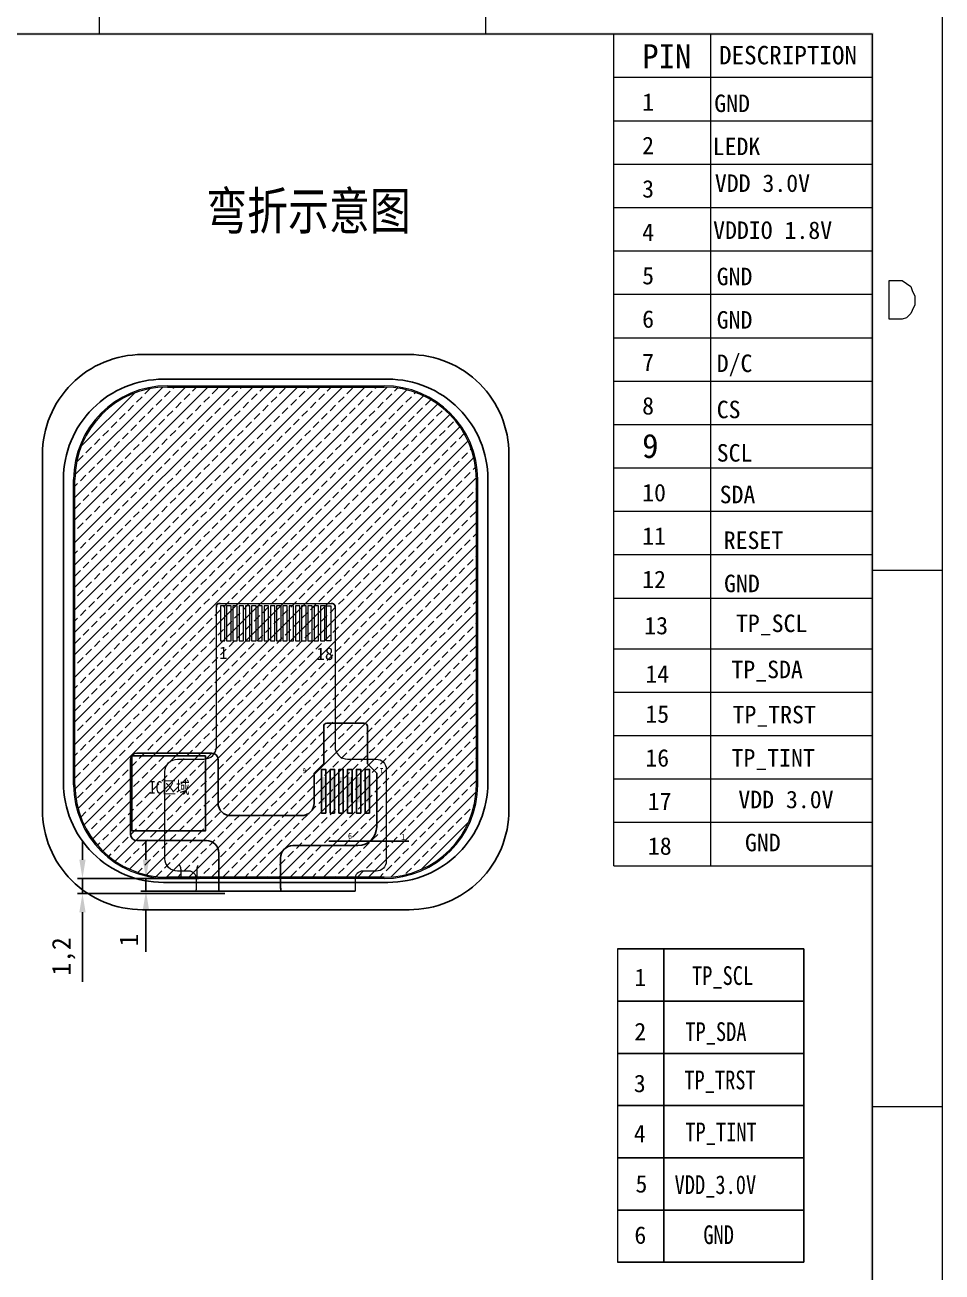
# Model space of a CAD drawing. Extents: x -128 to 4168, y -1774 to 38.
# Drawn here: x 2154 to 2227.4, y -901.2 to -801.4 of the extents above; entities that cross this region are included whole.
import ezdxf

# ---------------------------------------------------------------- set-up
doc = ezdxf.new("R2010")
doc.units = 0
doc.header["$LTSCALE"] = 16.335
for name, color, linetype, lineweight in [('6 BLU-FPCA', 2, 'Continuous', 5), ('BL', 6, 'Continuous', 13), ('BL-HOU', 7, 'Continuous', 13), ('dim', 3, 'Continuous', 13), ('DWG', 7, 'Continuous', 18), ('LCD', 4, 'Continuous', 9)]:
    doc.layers.add(name, color=color, linetype=linetype, lineweight=lineweight)
for name, color, linetype in [('COVER LENS', 6, 'Continuous'), ('DIM（标注）', 3, 'Continuous'), ('FPC', 30, 'Continuous'), ('KEEPOUTLAYER', 6, 'Continuous'), ('LCD-FPC', 6, 'Continuous'), ('sensor', 3, 'Continuous')]:
    doc.layers.add(name, color=color, linetype=linetype)
doc.styles.get("Standard").update_dxf_attribs({"font": '', "width": 0.8})
doc.styles.add('style1', font='')
doc.styles.add('宋体', font='')
doc.styles.get('Standard').set_extended_font_data('NSimSun')
doc.styles.get('style1').set_extended_font_data('宋体')
doc.styles.get('宋体').set_extended_font_data('SimSun')
doc.dimstyles.new('ISO-25', dxfattribs={"dimtxt": 1.6, "dimasz": 1.2, "dimexe": 0.4, "dimexo": 0.2, "dimtad": 1, "dimtxsty": 'style1', "dimcen": 1, "dimadec": 0, "dimazin": 0, "dimtfac": 1, "dimtmove": 0, "dimatfit": 3, "dimfxl": 0.4, "dimarcsym": 0})

# ---------------------------------------------------------------- blocks, each defined once
blk = doc.blocks.new('*D855')
at = {"layer": 'Defpoints', "color": 0}
for p in [(2168.108, -869.675), (2163.701, -870.675), (2168.108, -870.675)]:
    blk.add_point(p, dxfattribs=at)
at = {"layer": 'DIM（标注）', "color": 3, "lineweight": -2}
for p, q in [((2163.701, -868.175), (2163.701, -866.675)), ((2163.701, -869.675), (2163.701, -870.675)), ((2163.701, -872.175), (2163.701, -875.533))]:
    blk.add_line(p, q, dxfattribs=at)
at = {"layer": 'DIM（标注）', "color": 0, "lineweight": -2}
for p, q in [((2167.908, -869.675), (2163.301, -869.675)), ((2167.908, -870.675), (2163.301, -870.675))]:
    blk.add_line(p, q, dxfattribs=at)
at = {"layer": 'DIM（标注）', "color": 3}
for points in [[(2163.451, -868.175), (2163.951, -868.175), (2163.701, -869.675)], [(2163.451, -872.175), (2163.951, -872.175), (2163.701, -870.675)]]:
    blk.add_solid(points, dxfattribs=at)
at = {"layer": 'DIM（标注）', "color": 0, "insert": (2162.326, -874.604), "char_height": 1.5, "attachment_point": 5, "rotation": 90, "style": 'style1'}
blk.add_mtext('1', dxfattribs=at)
blk = doc.blocks.new('*D856')
at = {"layer": 'Defpoints', "color": 0}
for p in [(2168.108, -869.675), (2158.619, -870.875), (2170.209, -870.875)]:
    blk.add_point(p, dxfattribs=at)
at = {"layer": 'DIM（标注）', "color": 3, "lineweight": -2}
for p, q in [((2158.619, -868.175), (2158.619, -866.675)), ((2158.619, -869.675), (2158.619, -870.875)), ((2158.619, -872.375), (2158.619, -877.95))]:
    blk.add_line(p, q, dxfattribs=at)
at = {"layer": 'DIM（标注）', "color": 0, "lineweight": -2}
for p, q in [((2167.908, -869.675), (2158.219, -869.675)), ((2170.009, -870.875), (2158.219, -870.875))]:
    blk.add_line(p, q, dxfattribs=at)
at = {"layer": 'DIM（标注）', "color": 3}
for points in [[(2158.369, -868.175), (2158.869, -868.175), (2158.619, -869.675)], [(2158.369, -872.375), (2158.869, -872.375), (2158.619, -870.875)]]:
    blk.add_solid(points, dxfattribs=at)
at = {"layer": 'DIM（标注）', "color": 0, "insert": (2157.119, -875.912), "char_height": 1.5, "attachment_point": 5, "rotation": 90, "style": 'style1'}
blk.add_mtext('1,2', dxfattribs=at)

msp = doc.modelspace()

# ---------------------------------------------------------------- hatches: boundary and pattern name
h = msp.add_hatch(color=256)
h.paths.add_polyline_path([(2181.238, -861.567), (2181.588, -861.567), (2181.588, -863.567), (2181.238, -863.567)])
h.paths.add_polyline_path([(2180.888, -863.567), (2180.538, -863.567), (2180.538, -861.567), (2180.888, -861.567)])
h.paths.add_polyline_path([(2180.188, -863.567), (2179.838, -863.567), (2179.838, -861.567), (2180.188, -861.567)])
h.paths.add_polyline_path([(2179.138, -861.567), (2179.488, -861.567), (2179.488, -863.567), (2179.138, -863.567)])
h.paths.add_polyline_path([(2178.438, -861.567), (2178.788, -861.567), (2178.788, -863.567), (2178.438, -863.567)])
h.paths.add_polyline_path([(2178.088, -863.567), (2177.738, -863.567), (2177.738, -861.567), (2178.088, -861.567)])
h = msp.add_hatch(color=256)
h.paths.add_polyline_path([(2181.243, -861.541), (2181.593, -861.541), (2181.593, -863.541), (2181.243, -863.541)])
h.paths.add_polyline_path([(2180.893, -863.541), (2180.543, -863.541), (2180.543, -861.541), (2180.893, -861.541)])
h.paths.add_polyline_path([(2180.193, -863.541), (2179.843, -863.541), (2179.843, -861.541), (2180.193, -861.541)])
h.paths.add_polyline_path([(2179.143, -861.541), (2179.493, -861.541), (2179.493, -863.541), (2179.143, -863.541)])
h.paths.add_polyline_path([(2178.443, -861.541), (2178.793, -861.541), (2178.793, -863.541), (2178.443, -863.541)])
h.paths.add_polyline_path([(2178.093, -863.541), (2177.743, -863.541), (2177.743, -861.541), (2178.093, -861.541)])
at = {"layer": 'BL-HOU'}
h = msp.add_hatch(color=7, dxfattribs=at)
h.dxf.hatch_style = 2
h.paths.add_polyline_path([(2221.71, -802.205), (2221.938, -801.976), (1974.418, -802.205)])
h = msp.add_hatch(color=7, dxfattribs=at)
h.dxf.hatch_style = 2
h.paths.add_polyline_path([(2221.938, -801.976), (1974.418, -802.205), (1974.418, -801.976)])
h = msp.add_hatch(color=7, dxfattribs=at)
h.dxf.hatch_style = 2
h.paths.add_polyline_path([(2221.71, -802.205), (2221.938, -801.976), (2197.06, -802.205)])
h = msp.add_hatch(color=7, dxfattribs=at)
h.dxf.hatch_style = 2
h.paths.add_polyline_path([(2221.938, -801.976), (2197.06, -802.205), (2197.06, -801.976)])
h = msp.add_hatch(color=7, dxfattribs=at)
h.dxf.hatch_style = 2
h.paths.add_polyline_path([(2221.938, -948.731), (2221.71, -802.205), (2221.938, -801.976)])
h = msp.add_hatch(color=7, dxfattribs=at)
h.dxf.hatch_style = 2
h.paths.add_polyline_path([(2221.938, -973.837), (2221.71, -802.205), (2221.938, -801.976)])
h = msp.add_hatch(color=7, dxfattribs=at)
h.dxf.hatch_style = 2
h.paths.add_polyline_path([(2221.71, -948.731), (2221.938, -948.731), (2221.71, -802.205)])
h = msp.add_hatch(color=7, dxfattribs=at)
h.dxf.hatch_style = 2
h.paths.add_polyline_path([(2221.71, -973.609), (2221.938, -973.837), (2221.71, -802.205)])
at = {"layer": 'dim', "lineweight": 5}
h = msp.add_hatch(dxfattribs=at)
h.set_pattern_fill('ANSI33', color=251, scale=0.2, style=0)
h.set_pattern_definition([(45, (459.608, -795.4225), (-0.8980256, 0.8980256), []), (45, (460.506, -795.4225), (-0.8980256, 0.8980256), [0.635, -0.3175])])
h.paths.add_polyline_path([(2190.152, -837.745, 0.414214), (2182.752, -830.345), (2165.412, -830.345, 0.414214), (2158.012, -837.745), (2158.012, -862.175, 0.414214), (2165.412, -869.575), (2182.752, -869.575, 0.414214), (2190.152, -862.175)])

# ---------------------------------------------------------------- linework, layer by layer
at = {"linetype": 'Continuous', "lineweight": 0}
for p, q in [((2208.919, -868.65), (2208.919, -802.09)), ((2201.134, -805.563), (2221.824, -805.563)), ((2201.134, -809.035), (2221.824, -809.035)), ((2201.134, -812.507), (2221.824, -812.507)), ((2201.134, -815.979), (2221.824, -815.979)), ((2201.134, -819.452), (2221.824, -819.452)), ((2201.134, -822.924), (2221.824, -822.924)), ((2201.134, -826.396), (2221.824, -826.396)), ((2201.134, -829.868), (2221.824, -829.868)), ((2201.134, -833.34), (2221.824, -833.34)), ((2201.134, -836.813), (2221.824, -836.813)), ((2201.134, -840.285), (2221.824, -840.285)), ((2201.134, -843.757), (2221.824, -843.757)), ((2201.134, -847.229), (2221.824, -847.229)), ((2201.134, -851.289), (2221.824, -851.289)), ((2201.134, -854.761), (2221.824, -854.761)), ((2201.134, -858.233), (2221.824, -858.233)), ((2201.134, -861.705), (2221.824, -861.705)), ((2201.134, -865.177), (2221.824, -865.177)), ((2201.134, -868.65), (2221.824, -868.65))]:
    msp.add_line(p, q, dxfattribs=at)
at = {"color": 0, "linetype": 'ByBlock'}
for p, q in [((2201.436, -875.312), (2216.347, -875.312)), ((2205.149, -900.384), (2205.149, -875.312)), ((2216.347, -875.312), (2216.347, -900.384)), ((2201.436, -879.491), (2216.347, -879.491)), ((2201.436, -883.669), (2216.347, -883.669)), ((2201.436, -887.848), (2216.347, -887.848)), ((2201.436, -892.027), (2216.347, -892.027)), ((2201.436, -896.205), (2216.347, -896.205)), ((2216.347, -900.384), (2201.436, -900.384))]:
    msp.add_line(p, q, dxfattribs=at)
at = {"linetype": 'Continuous', "lineweight": 0}
msp.add_lwpolyline([(2201.134, -868.65), (2201.134, -802.09), (2221.824, -802.09), (2221.824, -868.65)], dxfattribs=at)
at = {"color": 5}
msp.add_lwpolyline([(2162.558, -865.868), (2162.558, -859.868), (2168.458, -859.868), (2168.458, -865.868)], close=True, dxfattribs=at)
at = {"layer": '6 BLU-FPCA', "lineweight": 5}
for p, q in [((2166.499, -868.922), (2166.499, -869.675)), ((2167.779, -868.922), (2167.779, -869.675))]:
    msp.add_line(p, q, dxfattribs=at)
for centre, radius, start, end in [((2166.739, -868.247), 0.5, 217.01886, 219.15389), ((2166.739, -868.247), 0.5, 217.01886, 219.15389), ((2165.98, -868.925), 0.519, 0.3532, 44.37561), ((2168.297, -868.925), 0.519, 144.57704, 179.6468)]:
    msp.add_arc(centre, radius, start, end, dxfattribs=at)
at = {"layer": 'BL', "color": 0}
for p, q in [((2165.412, -830.245), (2182.752, -830.245)), ((2165.412, -830.345), (2182.752, -830.345)), ((2157.912, -862.175), (2157.912, -837.745)), ((2158.012, -862.175), (2158.012, -837.745)), ((2190.152, -862.175), (2190.152, -837.745)), ((2190.252, -862.175), (2190.252, -837.745)), ((2182.752, -869.575), (2165.412, -869.575)), ((2182.752, -869.675), (2165.412, -869.675))]:
    msp.add_line(p, q, dxfattribs=at)
for centre, radius, start, end in [((2165.412, -837.745), 7.5, 90, 180), ((2182.752, -837.745), 7.5, 0, 90), ((2165.412, -837.745), 7.4, 90, 180), ((2182.752, -837.745), 7.4, 0, 90), ((2165.412, -862.175), 7.5, 180, 270), ((2165.412, -862.175), 7.4, 180, 270), ((2182.752, -862.175), 7.5, 270, 0), ((2182.752, -862.175), 7.4, 270, 0)]:
    msp.add_arc(centre, radius, start, end, dxfattribs=at)
at = {"layer": 'BL-HOU', "color": 7, "lineweight": 0}
for p, q in [((2223.193, -824.914), (2223.193, -821.833)), ((2223.193, -821.833), (2224.22, -821.833)), ((2224.22, -821.833), (2224.562, -822.061)), ((2224.562, -822.061), (2224.905, -822.289)), ((2224.905, -822.289), (2225.019, -822.632)), ((2225.019, -822.632), (2225.247, -823.088)), ((2225.247, -823.088), (2225.247, -823.773)), ((2225.019, -824.229), (2224.905, -824.457)), ((2225.247, -823.773), (2225.019, -824.229)), ((2224.22, -824.914), (2223.193, -824.914)), ((2224.562, -824.8), (2224.22, -824.914)), ((2224.905, -824.457), (2224.562, -824.8)), ((2221.824, -844.999), (2227.415, -844.999)), ((2221.824, -887.907), (2227.415, -887.907))]:
    msp.add_line(p, q, dxfattribs=at)
for points in [[(1968.826, -796.499), (2227.415, -796.499), (2227.415, -979.314), (1968.826, -979.314)], [(1974.418, -802.09), (2221.824, -802.09), (2221.824, -973.723), (1974.418, -973.723)]]:
    msp.add_lwpolyline(points, close=True, dxfattribs=at)
for points in [[(2159.972, -802.09), (2159.972, -796.499)], [(2190.898, -802.09), (2190.898, -796.499)]]:
    msp.add_lwpolyline(points, dxfattribs=at)
at = {"layer": 'COVER LENS'}
msp.add_lwpolyline([(2155.414, -835.745, -0.414214), (2163.414, -827.745), (2184.754, -827.745, -0.414214), (2192.754, -835.745), (2192.754, -864.175, -0.414214), (2184.754, -872.175), (2163.414, -872.175, -0.414214), (2155.414, -864.175)], format="xyb", close=True, dxfattribs=at)
at = {"layer": 'DWG', "color": 0}
msp.add_line((2201.436, -875.312), (2201.436, -900.384), dxfattribs=at)
at = {"layer": 'DWG', "color": 30, "lineweight": 0}
for points in [[(2169.659, -850.655), (2170.009, -850.655), (2170.009, -847.855), (2169.659, -847.855)], [(2169.659, -850.655), (2170.009, -850.655), (2170.009, -847.855), (2169.659, -847.855)], [(2170.159, -850.655), (2170.509, -850.655), (2170.509, -847.855), (2170.159, -847.855)], [(2170.159, -850.655), (2170.509, -850.655), (2170.509, -847.855), (2170.159, -847.855)], [(2170.659, -850.655), (2171.009, -850.655), (2171.009, -847.855), (2170.659, -847.855)], [(2170.659, -850.655), (2171.009, -850.655), (2171.009, -847.855), (2170.659, -847.855)], [(2171.159, -850.655), (2171.509, -850.655), (2171.509, -847.855), (2171.159, -847.855)], [(2171.159, -850.655), (2171.509, -850.655), (2171.509, -847.855), (2171.159, -847.855)], [(2171.659, -850.655), (2172.009, -850.655), (2172.009, -847.855), (2171.659, -847.855)], [(2171.659, -850.655), (2172.009, -850.655), (2172.009, -847.855), (2171.659, -847.855)], [(2172.159, -850.655), (2172.509, -850.655), (2172.509, -847.855), (2172.159, -847.855)], [(2172.159, -850.655), (2172.509, -850.655), (2172.509, -847.855), (2172.159, -847.855)], [(2172.659, -850.655), (2173.009, -850.655), (2173.009, -847.855), (2172.659, -847.855)], [(2172.659, -850.655), (2173.009, -850.655), (2173.009, -847.855), (2172.659, -847.855)], [(2173.159, -850.655), (2173.509, -850.655), (2173.509, -847.855), (2173.159, -847.855)], [(2173.159, -850.655), (2173.509, -850.655), (2173.509, -847.855), (2173.159, -847.855)], [(2173.659, -850.655), (2174.009, -850.655), (2174.009, -847.855), (2173.659, -847.855)], [(2173.659, -850.655), (2174.009, -850.655), (2174.009, -847.855), (2173.659, -847.855)], [(2174.159, -850.655), (2174.509, -850.655), (2174.509, -847.855), (2174.159, -847.855)], [(2174.159, -850.655), (2174.509, -850.655), (2174.509, -847.855), (2174.159, -847.855)], [(2174.659, -850.655), (2175.009, -850.655), (2175.009, -847.855), (2174.659, -847.855)], [(2174.659, -850.655), (2175.009, -850.655), (2175.009, -847.855), (2174.659, -847.855)], [(2175.159, -850.655), (2175.509, -850.655), (2175.509, -847.855), (2175.159, -847.855)], [(2175.159, -850.655), (2175.509, -850.655), (2175.509, -847.855), (2175.159, -847.855)], [(2175.659, -850.655), (2176.009, -850.655), (2176.009, -847.855), (2175.659, -847.855)], [(2175.659, -850.655), (2176.009, -850.655), (2176.009, -847.855), (2175.659, -847.855)], [(2176.159, -850.655), (2176.509, -850.655), (2176.509, -847.855), (2176.159, -847.855)], [(2176.159, -850.655), (2176.509, -850.655), (2176.509, -847.855), (2176.159, -847.855)], [(2176.659, -850.655), (2177.009, -850.655), (2177.009, -847.855), (2176.659, -847.855)], [(2176.659, -850.655), (2177.009, -850.655), (2177.009, -847.855), (2176.659, -847.855)], [(2177.159, -850.655), (2177.509, -850.655), (2177.509, -847.855), (2177.159, -847.855)], [(2177.159, -850.655), (2177.509, -850.655), (2177.509, -847.855), (2177.159, -847.855)], [(2177.659, -850.655), (2178.009, -850.655), (2178.009, -847.855), (2177.659, -847.855)], [(2177.659, -850.655), (2178.009, -850.655), (2178.009, -847.855), (2177.659, -847.855)], [(2178.509, -849.605), (2178.509, -850.655), (2178.159, -850.655), (2178.159, -847.855), (2178.509, -847.855), (2178.509, -849.105), (2178.509, -849.105), (2178.509, -849.605)], [(2178.509, -849.605), (2178.509, -850.655), (2178.159, -850.655), (2178.159, -847.855), (2178.509, -847.855), (2178.509, -849.105), (2178.509, -849.105), (2178.509, -849.605)]]:
    msp.add_lwpolyline(points, close=True, dxfattribs=at)
at = {"layer": 'FPC', "color": 2}
for p, q in [((2177.738, -861.567), (2177.738, -863.567)), ((2177.743, -861.541), (2177.743, -863.541)), ((2178.088, -863.567), (2178.088, -861.567)), ((2178.093, -863.541), (2178.093, -861.541)), ((2178.438, -861.567), (2178.438, -863.567)), ((2178.443, -861.541), (2178.443, -863.541)), ((2178.788, -863.567), (2178.788, -861.567)), ((2178.793, -863.541), (2178.793, -861.541)), ((2179.138, -861.567), (2179.138, -863.567)), ((2179.143, -861.541), (2179.143, -863.541)), ((2179.488, -863.567), (2179.488, -861.567)), ((2179.493, -863.541), (2179.493, -861.541)), ((2179.838, -861.567), (2179.838, -863.567)), ((2179.843, -861.541), (2179.843, -863.541)), ((2180.188, -863.567), (2180.188, -861.567)), ((2180.193, -863.541), (2180.193, -861.541)), ((2180.538, -861.567), (2180.538, -863.567)), ((2180.543, -861.541), (2180.543, -863.541)), ((2180.888, -863.567), (2180.888, -861.567)), ((2180.893, -863.541), (2180.893, -861.541)), ((2181.238, -861.567), (2181.238, -863.567)), ((2181.243, -861.541), (2181.243, -863.541)), ((2181.588, -863.567), (2181.588, -861.567)), ((2181.593, -863.541), (2181.593, -861.541))]:
    msp.add_line(p, q, dxfattribs=at)
at = {"layer": 'FPC', "color": 0}
msp.add_line((2178.335, -866.698), (2184.735, -866.698), dxfattribs=at)
at = {"layer": 'KEEPOUTLAYER', "color": 2}
for p, q in [((2181.174, -857.241), (2178.174, -857.241)), ((2177.924, -857.491), (2177.924, -860.485)), ((2181.424, -860.497), (2181.424, -857.491)), ((2162.468, -860.141), (2162.468, -866.141)), ((2168.968, -859.641), (2162.968, -859.641)), ((2169.468, -863.641), (2169.468, -860.141)), ((2177.924, -860.485), (2177.168, -861.241)), ((2177.168, -861.241), (2177.168, -863.641)), ((2182.168, -861.241), (2181.424, -860.497)), ((2182.168, -865.541), (2182.168, -861.241)), ((2176.168, -864.641), (2170.468, -864.641)), ((2162.968, -866.641), (2168.534, -866.641)), ((2175.468, -867.041), (2180.668, -867.041)), ((2169.534, -867.641), (2169.534, -870.675)), ((2174.468, -870.341), (2174.468, -868.041))]:
    msp.add_line(p, q, dxfattribs=at)
for centre, radius, start, end in [((2178.174, -857.491), 0.25, 90, 180), ((2181.174, -857.491), 0.25, 359.99985, 89.99956), ((2162.968, -860.141), 0.5, 89.99993, 179.99978), ((2168.968, -860.141), 0.5, 0, 90), ((2170.468, -863.641), 1, 180, 270), ((2176.168, -863.641), 1, 270, 360), ((2162.968, -866.141), 0.5, 180, 270), ((2180.668, -865.541), 1.5, 270.00007, 0.00002), ((2168.534, -867.641), 1, 0, 90), ((2175.468, -868.041), 1, 90, 180), ((2175.468, -870.341), 1, 180, 199.48753)]:
    msp.add_arc(centre, radius, start, end, dxfattribs=at)
at = {"layer": 'LCD', "color": 30}
msp.add_lwpolyline([(2167.717, -870.675, 0.058345), (2167.734, -870.536), (2167.734, -869.686, 0.414214), (2167.134, -869.086), (2166.224, -869.086, -0.414214), (2165.224, -868.086), (2165.224, -861.128, -0.414214), (2166.224, -860.128), (2168.334, -860.128, 0.414214), (2169.334, -859.128), (2169.334, -847.855, -0.414214), (2169.534, -847.655), (2178.634, -847.655, -0.414214), (2178.834, -847.855), (2178.834, -859.128, 0.414214), (2179.834, -860.128), (2182.134, -860.128, -0.414214), (2182.934, -860.928), (2182.934, -868.286, -0.414214), (2182.134, -869.086), (2181.034, -869.086, 0.414214), (2180.434, -869.686), (2180.434, -870.536, 0.058345), (2180.45, -870.675, 0.058345)], format="xyb", dxfattribs=at)
at = {"layer": 'LCD-FPC', "color": 30, "lineweight": 0}
for p, q in [((2169.334, -858.128), (2169.334, -847.955)), ((2169.634, -847.655), (2178.534, -847.655)), ((2178.834, -847.955), (2178.834, -858.128))]:
    msp.add_line(p, q, dxfattribs=at)
at = {"layer": 'LCD-FPC', "color": 3}
msp.add_line((2180.45, -870.675), (2167.329, -870.675), dxfattribs=at)
for points in [[(2178.093, -864.439), (2177.743, -864.439), (2177.743, -860.942), (2178.093, -860.942)], [(2178.793, -864.439), (2178.443, -864.439), (2178.443, -860.942), (2178.793, -860.942)], [(2179.493, -864.439), (2179.143, -864.439), (2179.143, -860.942), (2179.493, -860.942)], [(2180.193, -864.439), (2179.843, -864.439), (2179.843, -860.942), (2180.193, -860.942)], [(2180.893, -864.439), (2180.543, -864.439), (2180.543, -860.942), (2180.893, -860.942)], [(2181.593, -864.439), (2181.243, -864.439), (2181.243, -860.942), (2181.593, -860.942)]]:
    msp.add_lwpolyline(points, close=True, dxfattribs=at)
at = {"layer": 'LCD-FPC', "color": 30, "lineweight": 0}
for centre, start, end in [((2169.634, -847.955), 90, 180), ((2178.534, -847.955), 0, 90)]:
    msp.add_arc(centre, 0.3, start, end, dxfattribs=at)
at = {"layer": 'sensor'}
msp.add_lwpolyline([(2165.098, -829.718), (2183.07, -829.718, -0.414214), (2191.07, -837.718), (2191.07, -861.985, -0.414214), (2183.07, -869.985), (2165.098, -869.985, -0.414214), (2157.098, -861.985), (2157.098, -837.718, -0.414214)], format="xyb", close=True, dxfattribs=at)

# ---------------------------------------------------------------- texts
at = {"linetype": 'Continuous', "lineweight": 0, "style": '宋体'}
for s, height, p in [('PIN', 1.929, (2203.413, -804.839)), ('DESCRIPTION', 1.47611, (2209.564, -804.525)), ('1', 1.4, (2203.413, -808.243)), ('GND', 1.4, (2209.183, -808.344)), ('2', 1.4, (2203.413, -811.715)), ('LEDK', 1.4, (2209.06, -811.791)), ('VDD 3.0V', 1.4, (2209.23, -814.733)), ('3', 1.4, (2203.413, -815.187)), ('4', 1.4, (2203.413, -818.659)), ('VDDIO 1.8V', 1.4, (2209.093, -818.496)), ('5', 1.4, (2203.413, -822.131)), ('GND', 1.4, (2209.381, -822.2)), ('6', 1.4, (2203.413, -825.604)), ('GND', 1.4, (2209.381, -825.672)), ('7', 1.4, (2203.413, -829.076)), ('D/C', 1.4, (2209.381, -829.145)), ('8', 1.4, (2203.413, -832.548)), ('CS', 1.4, (2209.381, -832.842)), ('9', 1.929, (2203.413, -836.02)), ('SCL', 1.4, (2209.381, -836.314)), ('10', 1.4, (2203.413, -839.492)), ('SDA', 1.4, (2209.615, -839.647)), ('11', 1.4, (2203.413, -842.965)), ('RESET', 1.4, (2209.941, -843.305)), ('12', 1.4, (2203.413, -846.437)), ('GND', 1.4, (2209.971, -846.764)), ('13', 1.4, (2203.581, -850.135)), ('14', 1.4, (2203.665, -854.007)), ('15', 1.4, (2203.665, -857.211)), ('16', 1.4, (2203.665, -860.722)), ('17', 1.4, (2203.857, -864.194)), ('18', 1.4, (2203.871, -867.777)), ('1', 1.4, (2202.789, -878.289)), ('2', 1.4, (2202.789, -882.622)), ('3', 1.4, (2202.743, -886.773)), ('4', 1.4, (2202.743, -890.789)), ('5', 1.4, (2202.879, -894.804)), ('6', 1.4, (2202.789, -898.91))]:
    msp.add_text(s, height=height, dxfattribs=at).set_placement(p)
at = {"color": 1, "lineweight": 0, "insert": (2168.526, -814.749), "char_height": 3, "width": 47.89166, "attachment_point": 1}
msp.add_mtext('{\\fSimSun|b0|i0|c134|p54;\\C2;弯折示意图}', dxfattribs=at)
at = {"linetype": 'Continuous', "lineweight": 0, "char_height": 1.4, "attachment_point": 1, "style": '宋体'}
for s, width, insert in [('{\\C1;TP_SCL}', 4.51277, (2210.92, -848.555)), ('{\\C1;TP_SDA}', 4.51277, (2210.558, -852.245)), ('{\\C1;TP_TRST}', 4.51277, (2210.648, -855.858)), ('\\pt2.8;{\\C1;TP_TINT}', 4.51277, (2210.568, -859.324)), ('{\\C1;VDD 3.0V}', 8.30201, (2211.113, -862.65)), ('{\\C1;GND}', 4.51277, (2211.64, -866.096))]:
    msp.add_mtext_dynamic_manual_height_columns(s, width=width, gutter_width=1, heights=[0], dxfattribs=dict(at, insert=insert))
at = {"char_height": 1, "width": 1.48691, "attachment_point": 9, "style": '宋体'}
for s, insert in [('1', (2170.236, -852.109)), ('18', (2178.702, -852.207))]:
    msp.add_mtext(s, dxfattribs=dict(at, insert=insert))
at = {"char_height": 0.4, "width": 0.94596, "attachment_point": 3, "rotation": 180}
for s, insert in [('{\\fSimSun|b0|i0|c134|p2;6}', (2176.243, -861.271)), ('{\\fSimSun|b0|i0|c134|p2;6}', (2176.248, -861.245)), ('{\\fSimSun|b0|i0|c134|p2;1}', (2182.433, -861.271)), ('{\\fSimSun|b0|i0|c134|p2;1}', (2182.437, -861.245))]:
    msp.add_mtext(s, dxfattribs=dict(at, insert=insert))
for s, insert, char_height, width, attachment_point in [('{\\fSimSun|b0|i0|c134|p2;IC区域}', (2167.199, -861.882), 1, 4.26041, 3), ('{\\fSimSun|b0|i0|c134|p2;6}', (2179.867, -866.526), 0.5, 0.45968, 7), ('{\\fSimSun|b0|i0|c134|p2;1}', (2184.128, -866.588), 0.5, 0.45968, 7)]:
    msp.add_mtext(s, dxfattribs=dict(insert=insert, char_height=char_height, width=width, attachment_point=attachment_point))
at = {"color": 251, "linetype": 'ByBlock', "char_height": 1.5, "attachment_point": 1}
for s, insert in [('{\\C1;TP_SCL}', (2207.4, -876.694)), ('{\\C1;TP_SDA}', (2206.868, -881.178)), ('{\\C1;TP_TRST}', (2206.785, -885.047)), ('\\pt3;{\\C1;TP_TINT}', (2206.866, -889.2)), ('{\\C1;VDD_3.0V}', (2206.008, -893.426)), ('{\\C1;GND}', (2208.311, -897.432))]:
    msp.add_mtext_dynamic_manual_height_columns(s, width=4.51277, gutter_width=1, heights=[0], dxfattribs=dict(at, insert=insert))

# ---------------------------------------------------------------- dimensions: what is measured, and where the dimension line sits
at = {"layer": 'DIM（标注）', "color": 3}
for base, p2, picture, middle in [((2158.619, -870.875), (2170.209, -870.875), '*D856', (2157.119, -875.912)), ((2163.701, -870.675), (2168.108, -870.675), '*D855', (2162.326, -874.604))]:
    dim = msp.add_linear_dim(base=base, p1=(2168.108, -869.675), p2=p2, angle=90, dimstyle='ISO-25', override={"dimtxt": 1.5, "dimasz": 1.5, "dimclrd": 3, "dimfxl": 1.25, "dimarcsym": 1}, dxfattribs=at)
    dim.commit()
    dim.dimension.update_dxf_attribs({"geometry": picture, "text_midpoint": middle})

doc.saveas('drawing.dxf')
